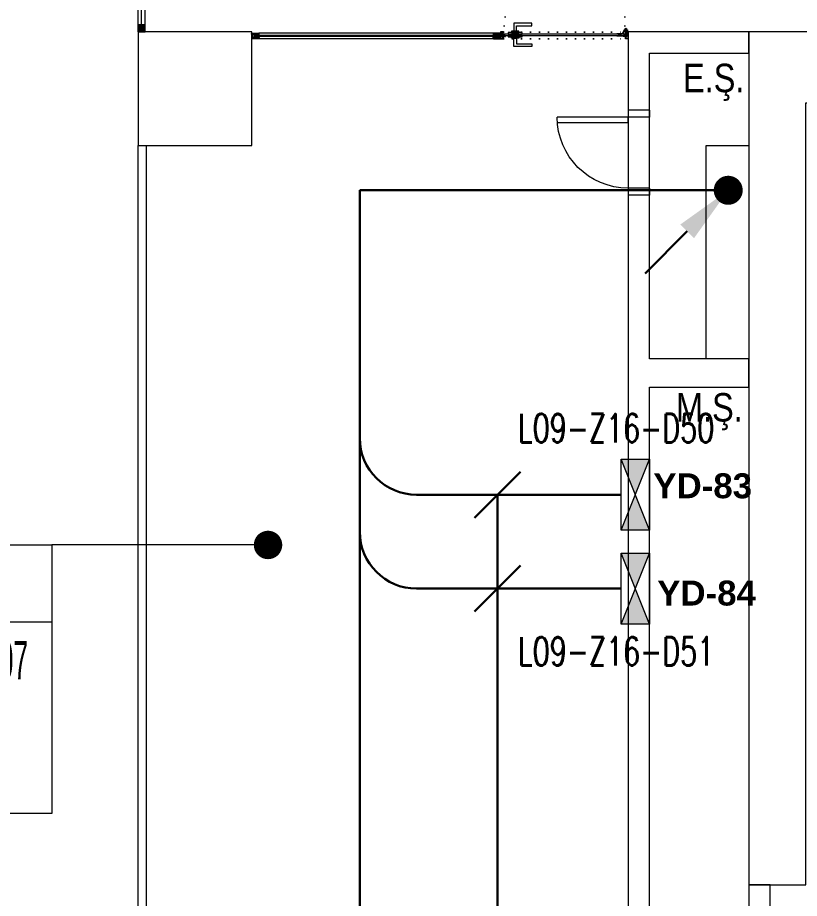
# Model space of a CAD drawing. Header units: metres. Extents: x -19121 to 152404, y -12107 to 46241.
# Drawn here: x 87575 to 88126, y 2670 to 3290 of the extents above; entities that cross this region are included whole.
import ezdxf
from ezdxf.enums import TextEntityAlignment as Align

# ---------------------------------------------------------------- set-up
doc = ezdxf.new("R2010")
doc.units = ezdxf.units.M
doc.header["$LTSCALE"] = 50
doc.header["$MEASUREMENT"] = 0
doc.linetypes.add('DASHDOT', pattern=[25.4, 12.7, -6.35, 0, -6.35])
doc.linetypes.add('DOT2', pattern=[0.125, 0, -0.125])
doc.layers.get('0').update_dxf_attribs({"color": 9, "lineweight": 9})
for name, color, linetype, lineweight in [('0 @ 1', 9, 'Continuous', 9), ('00', 9, 'Continuous', 9), ('01', 9, 'Continuous', 9), ('06C', 9, 'Continuous', 9), ('06D', 9, 'Continuous', 9), ('07K', 9, 'Continuous', 9), ('10', 9, 'Continuous', 9), ('15', 9, 'Continuous', 9), ('20', 9, 'DOT2', 9), ('21', 9, 'Continuous', 9), ('21_mahal200', 9, 'Continuous', 9), ('E-DEDEKTÖR NUMARALARI', 20, 'Continuous', 30), ('E-MODÜL HATTI', 6, 'Continuous', 30), ('E-OK', 3, 'Continuous', 30), ('E-YAZI', 7, 'Continuous', 30), ('EQ LIST', 7, 'Continuous', 9), ('H-DAMPER', 1, 'Continuous', 15)]:
    doc.layers.add(name, color=color, linetype=linetype, lineweight=lineweight)
doc.styles.add('Arial', font='arial.ttf', dxfattribs={"height": 2.5})
doc.styles.add('E-YAZI', font='txttw.shx', dxfattribs={"height": 200})
doc.styles.add('MuuM_TEXT-STANDART', font='ARIALN.TTF')
doc.styles.get("Standard").update_dxf_attribs({"font": 'ARIALN.TTF'})
doc.dimstyles.new('MuuM_DIM200', dxfattribs={"dimscale": 20, "dimtxt": 2, "dimasz": 1, "dimexe": 1, "dimexo": 1, "dimgap": 1, "dimtad": 1, "dimdec": 1, "dimrnd": 0.5, "dimdsep": 46, "dimtxsty": 'MuuM_TEXT-STANDART', "dimblk": 'ARCHTICK', "dimcen": 0, "dimdle": 0.15, "dimclrd": 256, "dimclre": 256, "dimclrt": 256, "dimadec": 0, "dimazin": 0, "dimtfac": 5, "dimtdec": 1, "dimtix": 1, "dimtmove": 2, "dimatfit": 3, "dimldrblk": 'DOT', "dimfxl": 3, "dimfxlon": 1, "dimtolj": 1, "dimlwd": -1, "dimlwe": -1, "dimarcsym": 0})
pattern_1 = [(225, (-604.72494, -2171.82614), (-0.0883883476, 0.0883883476), []), (135, (-604.72494, -2171.82614), (0.0883883476, 0.0883883476), [])]

# ---------------------------------------------------------------- blocks, each defined once
blk = doc.blocks.new('A$C7EAD5194')
h = blk.add_hatch(color=256)
h.paths.add_polyline_path([(-25, 10.01), (0, 0), (0, 20)])
h.paths.add_polyline_path([(-50, 20.01), (-50, 0.01), (-25, 10.01)])
for p, q in [((0, 0), (-50, 20.01)), ((0, 20), (-50, 0.01))]:
    blk.add_line(p, q)
blk.add_lwpolyline([(0, 20), (0, 0), (-50, 0.01), (-50, 20.01)], close=True)
blk = doc.blocks.new('*U239')
at = {"layer": 'E-OK', "color": 3, "linetype": 'Continuous'}
blk.add_line((84.9, 84.8), (172.1, 172), dxfattribs=at)
at = {"layer": 'E-OK', "color": 4, "linetype": 'Continuous', "const_width": 30}
blk.add_lwpolyline([(-15, 0, 1), (15, 0, 1)], format="xyb", close=True, dxfattribs=at)
at = {"layer": 'E-OK', "color": 3, "linetype": 'Continuous'}
blk.add_solid([(99, 70.7), (70.7, 99), (0, 0)], dxfattribs=at)
blk = doc.blocks.new('p-kolon_80x80')
blk.add_lwpolyline([(-40, -40), (40, -40), (40, 40), (-40, 40)], close=True)
blk = doc.blocks.new('1.Bod.Ara.Sitatik Elk')
at = {"layer": '01'}
blk.add_lwpolyline([(4130, -5950), (4130, -5950), (4130, -5950), (4130, -5400), (4400, -5400), (4400, -5950), (4400, -5950), (4400, -5950), (4440, -5950), (4440, -5350), (4090, -5350), (4090, -5950), (4130, -5950)], dxfattribs=at)
blk.add_blockref('p-kolon_80x80', (3700, -5390), dxfattribs=at)
blk = doc.blocks.new('_ArchTick')
at = {"color": 0, "linetype": 'ByBlock', "const_width": 0.15}
blk.add_lwpolyline([(-0.5, -0.5), (0.5, 0.5)], dxfattribs=at)
blk = doc.blocks.new('_Dot')
at = {"color": 0, "linetype": 'ByBlock', "lineweight": -2}
blk.add_line((-0.5, 0), (-1, 0), dxfattribs=at)
at = {"color": 0, "linetype": 'ByBlock', "const_width": 0.5}
blk.add_lwpolyline([(-0.25, 0, 1), (0.25, 0, 1)], format="xyb", close=True, dxfattribs=at)
blk = doc.blocks.new('0_roomno2')
blk.add_lwpolyline([(19.375, -10.5), (0, -10.5), (0, 0), (19.375, 0)], close=True)
for points in [[(0, -3), (19.375, -3)], [(8.125, -3), (8.125, -10.5)], [(11.875, -3), (11.875, -10.5)], [(15.625, -3), (15.625, -10.5)], [(0, -6.75), (8.125, -6.75)]]:
    blk.add_lwpolyline(points)
at = {"style": 'MuuM_TEXT-STANDART', "width": 0.6}
blk.add_text('H:', height=1.5, dxfattribs=at).set_placement((0.35, -8.608), align=Align.MIDDLE_LEFT)
at = {"style": 'Arial'}
blk.add_attdef('ODANO', (0, 1.17), '', height=2, dxfattribs=at)
blk.add_attdef('MEKANADI', text='', height=2, dxfattribs=at).set_placement((0.35, -3), align=Align.BOTTOM_LEFT)
at = {"style": 'MuuM_TEXT-STANDART', "width": 0.6}
for tag, p in [('YER01', (10, -4.5)), ('TAVAN01', (13.75, -4.5)), ('DUVAR01', (17.5, -4.5)), ('YER02', (10, -6.75)), ('TAVAN02', (13.75, -6.75)), ('DUVAR02', (17.5, -6.75)), ('YER03', (10, -9)), ('TAVAN03', (13.75, -9)), ('DUVAR03', (17.5, -9))]:
    blk.add_attdef(tag, text='', height=1.5, dxfattribs=at).set_placement(p, align=Align.MIDDLE_CENTER)
for tag, p in [('M2', (0.35, -4.875)), ('TEMIZTAVANYUKSEKLIGI', (1.8, -8.608))]:
    blk.add_attdef(tag, text='', height=1.5, dxfattribs=at).set_placement(p, align=Align.MIDDLE_LEFT)
blk = doc.blocks.new('prf-10x10')
blk.add_lwpolyline([(-5, -5), (5, -5), (5, 5), (-5, 5)], close=True)
at = {"color": 255}
blk.add_solid([(-5, -5), (5, -5), (-5, 5), (5, 5)], dxfattribs=at)
at = {"layer": '10'}
blk.add_point((0, 0), dxfattribs=at)
blk = doc.blocks.new('p-dog-ser-720')
at = {"layer": '06D'}
for points in [[(0, 0), (0, 715)], [(5, 0), (5, 715)]]:
    blk.add_lwpolyline(points, dxfattribs=at)
at = {"layer": '15'}
blk.add_lwpolyline([(2.5, 0), (2.5, 715)], dxfattribs=at)
at = {"layer": '10', "xscale": 0.5, "yscale": 0.5, "rotation": 180}
for p in [(2.5, 717.5), (2.5, 600), (2.5, 480), (2.5, 360), (2.5, 240), (2.5, 120), (2.5, 2.5)]:
    blk.add_blockref('prf-10x10', p, dxfattribs=at)
blk = doc.blocks.new('g-kapı kolu-p')
for points in [[(11.85, 8.21), (-0.95, 8.21), (-0.95, 2.41), (0.95, 2.41), (0.95, 6.31), (11.85, 6.31), (11.85, 8.21)], [(11.85, -8.21), (-0.95, -8.21), (-0.95, -2.41), (0.95, -2.41), (0.95, -6.31), (11.85, -6.31), (11.85, -8.21)]]:
    blk.add_lwpolyline(points)
for points in [[(-5, 0.5), (5, 0.5), (5, 1.5), (-5, 1.5)], [(-2.65, 1.5), (2.65, 1.5), (2.65, 2.41), (-2.65, 2.41)], [(-5, -1.5), (5, -1.5), (5, -0.5), (-5, -0.5)], [(-2.65, -1.5), (2.65, -1.5), (2.65, -2.41), (-2.65, -2.41)]]:
    blk.add_lwpolyline(points, close=True)
blk = doc.blocks.new('k-cambölme-kapı-p')
at = {"layer": '10'}
h = blk.add_hatch(dxfattribs=at)
h.set_pattern_fill('NET', color=256, angle=135, style=0)
h.set_pattern_definition([(135, (3753.7029, 560.85184), (-0.0883883476, -0.0883883476), []), (225, (3753.7029, 560.85184), (0.0883883476, -0.0883883476), [])])
h.paths.add_polyline_path([(2.08, -0.06), (2.08, 0.02), (2.07, 0.04), (2.05, 0.07), (2.01, 0.09), (1.98, 0.1), (1.97, 0.1), (1.97, -0.29), (1.94, -0.29), (1.94, -0.43), (1.88, -0.49), (1.67, -0.49), (1.82, -0.29), (1.73, -0.29), (1.53, -0.5), (1.44, -0.5), (1.62, -0.32), (1.62, -0.29), (1.51, -0.29), (1.34, -0.42), (1.32, -0.44), (1.3, -0.48), (1.29, -0.51), (1.26, -0.57), (1.26, -0.31), (1.32, -0.29), (1.23, -0.29), (1.23, -0.53), (1.23, -0.59), (1.24, -0.62), (1.26, -0.64), (3.47, -0.64), (3.47, -0.58), (3.38, -0.35), (3.38, -0.3), (3.42, -0.25), (3.42, -0.2), (3.38, -0.16), (2.73, -0.16), (2.74, -0.2), (2.91, -0.2, -1), (2.91, -0.25)])
h.paths.add_polyline_path([(2.05, -0.18), (2.05, -0.21), (2.08, -0.23), (2.11, -0.24), (2.15, -0.25), (2.95, -0.27), (2.92, -0.29), (2.55, -0.29), (2.54, -0.31), (2.52, -0.33), (2.5, -0.34), (2.48, -0.34), (2.46, -0.34), (2.44, -0.32), (2.42, -0.3), (2.08, -0.3), (1.99, -0.11), (1.99, -0.07), (2.05, -0.07)], flags=16)
h.paths.add_polyline_path([(2.41, -0.34), (2.51, -0.5), (2.08, -0.5), (2.08, -0.34)], flags=16)
h.paths.add_polyline_path([(2.55, -0.33), (2.89, -0.33), (2.94, -0.33), (3.28, -0.34, 0.166992), (3.34, -0.55), (2.72, -0.55), (2.55, -0.36)], flags=16)
h.paths.add_polyline_path([(3.02, -0.22), (3.02, -0.2), (3.33, -0.2, 0.10606), (3.29, -0.33), (3.01, -0.27)], flags=16)
h = blk.add_hatch(dxfattribs=at)
h.set_pattern_fill('NET', color=256, angle=135, style=0)
h.set_pattern_definition([(45, (474.94443, 2280.71206), (0.0883883476, -0.0883883476), []), (315, (474.94443, 2280.71206), (-0.0883883476, -0.0883883476), [])])
h.paths.add_polyline_path([(87.27, -0.16), (87.26, -0.2), (87.09, -0.2, 1), (87.09, -0.25), (87.92, -0.25), (87.92, -0.01), (87.93, 0.03), (87.96, 0.05), (88, 0.07), (88.03, 0.07), (88.03, -0.29), (88.06, -0.29), (88.06, -0.43), (88.12, -0.49), (88.33, -0.49), (88.18, -0.29), (88.27, -0.29), (88.47, -0.5), (88.56, -0.5), (88.38, -0.32), (88.38, -0.29), (88.49, -0.29), (88.66, -0.42), (88.68, -0.44), (88.7, -0.48), (88.71, -0.51), (88.74, -0.57), (88.74, -0.31), (88.68, -0.29), (88.77, -0.29), (88.77, -0.53), (88.77, -0.59), (88.76, -0.62), (88.74, -0.64), (86.53, -0.64), (86.53, -0.58), (86.62, -0.35), (86.62, -0.3), (86.58, -0.25), (86.58, -0.2), (86.62, -0.16)])
h.paths.add_polyline_path([(87.28, -0.55), (87.45, -0.36), (87.45, -0.33), (87.11, -0.33), (87.06, -0.33), (87.03, -0.31), (86.99, -0.27), (86.98, -0.22), (86.98, -0.2), (86.67, -0.2, -0.292264), (86.66, -0.55)], flags=16)
h.paths.add_polyline_path([(87.48, -0.51), (87.59, -0.51), (87.53, -0.43)], flags=16)
h.paths.add_polyline_path([(87.56, -0.4), (87.69, -0.5), (87.92, -0.5), (87.92, -0.34), (87.59, -0.34)], flags=16)
h.paths.add_polyline_path([(87.62, -0.53), (87.71, -0.62), (87.71, -0.53)], flags=16)
for points in [[(1.97, -0.29), (1.97, 2.13), (2.05, 2.13), (2.05, 2.28, 0.414214), (1.89, 2.44), (0.08, 2.44, 0.414214), (0, 2.36), (0, -2.36, 0.414214), (0.08, -2.44), (2.05, -2.44), (2.05, -2.25), (2.05, -2.23), (2.05, -2.23), (2.05, -2.23), (2.05, -2.23), (2.05, -2.23), (2.05, -0.89)], [(88.03, -0.29), (88.03, 2.13), (87.95, 2.13), (87.95, 2.28, -0.414214), (88.11, 2.44), (89.92, 2.44, -0.414214), (90, 2.36), (90, -2.36, -0.414214), (89.92, -2.44), (87.95, -2.44), (87.95, -2.25), (87.95, -2.23), (87.95, -2.23), (87.95, -2.23), (87.95, -2.23), (87.95, -2.23), (87.95, -0.89)], [(1.51, -0.29), (1.34, -0.42), (1.32, -0.44), (1.3, -0.48), (1.29, -0.51), (1.26, -0.57), (1.26, -0.31), (1.32, -0.29), (1.23, -0.29), (1.23, -0.53), (1.23, -0.59), (1.24, -0.62), (1.26, -0.64), (3.47, -0.64), (3.47, -0.58), (3.38, -0.35), (3.38, -0.3), (3.42, -0.25), (3.42, -0.2), (3.38, -0.16), (2.73, -0.16), (2.74, -0.2), (2.91, -0.2, -1), (2.91, -0.25, -1)], [(88.49, -0.29), (88.66, -0.42), (88.68, -0.44), (88.7, -0.48), (88.71, -0.51), (88.74, -0.57), (88.74, -0.31), (88.68, -0.29), (88.77, -0.29), (88.77, -0.53), (88.77, -0.59), (88.76, -0.62), (88.74, -0.64), (86.53, -0.64), (86.53, -0.58), (86.62, -0.35), (86.62, -0.3), (86.58, -0.25), (86.58, -0.2), (86.62, -0.16), (87.27, -0.16), (87.26, -0.2), (87.09, -0.2, 1), (87.09, -0.25, 1)], [(86.66, -0.55), (87.28, -0.55), (87.45, -0.36), (87.45, -0.33), (87.11, -0.33), (87.06, -0.33), (87.03, -0.31), (86.99, -0.27), (86.98, -0.22), (86.98, -0.2), (86.67, -0.2, 1)]]:
    blk.add_lwpolyline(points, format="xyb", dxfattribs=at)
for points in [[(1.82, 2.27), (0.16, 2.27), (0.16, 2.03), (0.38, 2.03), (0.38, 1.92), (0.22, 1.92), (0.22, 1.16), (0.35, 1.16), (0.35, -0.41), (0.22, -0.41), (0.22, -1.23), (0.36, -1.23), (0.36, -1.38), (0.16, -1.38), (0.16, -2.24), (1.82, -2.24), (1.82, -1.72), (1.62, -1.72), (1.62, -1.58), (1.82, -1.58), (1.82, -1.37), (1.61, -1.37), (1.61, -1.24), (1.74, -1.24), (1.74, -0.85), (1.06, -0.85), (1.06, -0.13), (1.5, -0.13), (1.5, 1.92), (1.57, 2.03), (1.82, 2.03), (1.82, 2.27)], [(0.69, 3.63), (0.69, 2.44)], [(0.69, 2.27), (0.69, -0.24), (1.06, -0.24)], [(1.06, 2.44), (1.06, 2.86)], [(1.06, -0.13), (1.06, 2.27)], [(1.5, 1.92), (1.06, 1.92)], [(1.17, 1.92), (1.17, -0.13)], [(2.91, -0.25), (2.08, -0.06), (2.08, 0.02), (2.07, 0.04), (2.05, 0.07), (2.01, 0.09), (1.98, 0.1), (1.97, 0.1)], [(3.84, 0.88), (2.63, 3.22)], [(4.07, 1.27), (2.67, 3.99)], [(8.14, 0.88), (8.14, 1.27), (4.07, 1.27)], [(5.3, 0.88), (5.3, -0.16)], [(5.5, 1.27), (5.77, 0.97), (5.77, 0.88)], [(5.59, 0.88), (5.59, -0.16)], [(6.76, 1.27), (6.49, 0.97), (6.49, 0.88)], [(6.67, 0.88), (6.67, -0.16)], [(6.96, 0.88), (6.96, -0.16)], [(87.09, -0.25), (87.92, -0.25), (87.92, -0.01), (87.93, 0.03), (87.96, 0.05), (88, 0.07), (88.03, 0.07)], [(88.18, 2.27), (89.84, 2.27), (89.84, 2.03), (89.62, 2.03), (89.62, 1.92), (89.78, 1.92), (89.78, 1.16), (89.65, 1.16), (89.65, -0.41), (89.78, -0.41), (89.78, -1.23), (89.64, -1.23), (89.64, -1.38), (89.84, -1.38), (89.84, -2.24), (88.18, -2.24), (88.18, -1.72), (88.38, -1.72), (88.38, -1.58), (88.18, -1.58), (88.18, -1.37), (88.39, -1.37), (88.39, -1.24), (88.26, -1.24), (88.26, -0.85), (88.94, -0.85), (88.94, -0.13), (88.5, -0.13), (88.5, 1.92), (88.43, 2.03), (88.18, 2.03), (88.18, 2.27)], [(2.05, -0.89), (3.59, -0.89), (3.59, -0.64), (1.23, -0.64), (1.23, -0.29), (1.97, -0.29)], [(1.62, -0.29), (1.62, -0.32), (1.44, -0.5), (1.53, -0.5), (1.73, -0.29)], [(1.82, -0.29), (1.67, -0.49), (1.88, -0.49), (1.94, -0.43), (1.94, -0.29)], [(3.34, -0.55), (2.72, -0.55), (2.55, -0.36), (2.55, -0.33), (2.89, -0.33), (2.94, -0.33)], [(3.28, -0.34), (3.28, -0.34), (2.94, -0.33)], [(3.01, -0.27), (3.02, -0.22), (3.02, -0.2), (3.33, -0.2)], [(3.01, -0.27), (3.29, -0.33), (3.29, -0.33)], [(4.06, -0.16), (4.06, -0.55), (8.14, -0.55)], [(8.14, -0.55), (8.14, -0.16)], [(87.95, -0.89), (86.41, -0.89), (86.41, -0.64), (88.77, -0.64), (88.77, -0.29), (88.03, -0.29)], [(87.59, -0.51), (87.53, -0.43), (87.48, -0.51), (87.59, -0.51)], [(88.18, -0.29), (88.33, -0.49), (88.12, -0.49), (88.06, -0.43), (88.06, -0.29)], [(88.38, -0.29), (88.38, -0.32), (88.56, -0.5), (88.47, -0.5), (88.27, -0.29)]]:
    blk.add_lwpolyline(points, dxfattribs=at)
at = {"layer": '10', "linetype": 'DASHDOT', "ltscale": 0.05}
for points in [[(3.22, 3.63), (0.2, 3.63)], [(1.71, 2.14), (1.71, 4.9)], [(6.13, 1.44), (6.13, -0.55)]]:
    blk.add_lwpolyline(points, dxfattribs=at)
at = {"layer": '10'}
for points in [[(1.99, -0.07), (2.05, -0.07), (2.05, -0.18), (2.05, -0.21), (2.08, -0.23), (2.11, -0.24), (2.15, -0.25), (2.95, -0.27), (2.92, -0.29), (2.55, -0.29), (2.54, -0.31), (2.52, -0.33), (2.5, -0.34), (2.48, -0.34), (2.46, -0.34), (2.44, -0.32), (2.42, -0.3), (2.08, -0.3), (1.99, -0.11)], [(2.08, -0.5), (2.08, -0.34), (2.41, -0.34), (2.51, -0.5), (2.51, -0.5)], [(87.92, -0.5), (87.92, -0.34), (87.59, -0.34), (87.56, -0.4), (87.69, -0.5)], [(87.62, -0.53), (87.71, -0.53), (87.71, -0.62)]]:
    blk.add_lwpolyline(points, close=True, dxfattribs=at)
blk.add_circle((1.71, 3.65), 1.02, dxfattribs=at)
for centre, start, end in [((3.6, -0.37), 176.14303, 214.06492), ((3.6, -0.37), 148.89788, 173.11441), ((86.4, -0.37), 325.93508, 31.10212)]:
    blk.add_arc(centre, 0.322, start, end, dxfattribs=at)
at = {"layer": '15', "linetype": 'DOT2'}
blk.add_lwpolyline([(2.48, 0.36), (2.48, 85.36)], dxfattribs=at)
at = {"layer": '15'}
blk.add_lwpolyline([(2.58, 0.88), (87.42, 0.88), (87.52, 0.78), (87.52, -0.05), (87.42, -0.16), (2.58, -0.16), (2.58, -0.16), (2.48, -0.05), (2.48, 0.78), (2.58, 0.88)], dxfattribs=at)
at = {"layer": '15', "linetype": 'DOT2'}
blk.add_arc((2.48, 0.36), 85.04, 0, 90, dxfattribs=at)
at = {"layer": '20'}
for p, q in [((87.95, 2.43), (2.05, 2.43)), ((87.95, 2.13), (2.05, 2.13)), ((87.95, -2.23), (2.05, -2.23)), ((87.95, -2.44), (2.05, -2.44))]:
    blk.add_line(p, q, dxfattribs=at)
at = {"layer": '06C', "xscale": -1}
blk.add_blockref('g-kapı kolu-p', (79.64, 0.38), dxfattribs=at)
blk = doc.blocks.new('p-strahle-alüminyumdoğramaprofili')
at = {"layer": '10'}
h = blk.add_hatch(dxfattribs=at)
h.set_pattern_fill('NET', color=256, angle=315, style=0)
h.set_pattern_definition(pattern_1)
h.paths.add_polyline_path([(-4.62, 2.65), (-4.68, 2.65), (-4.72, 2.75), (-4.72, 2.8), (-4.69, 2.8), (-4.69, 2.92), (-4.98, 2.92), (-4.98, 2.8), (-4.95, 2.8), (-4.99, 2.65), (-5.08, 2.66), (-5.25, 2.28), (-5.14, 2.28), (-5.14, 2.33), (-4.98, 2.52, 0.2599), (-4.9, 2.28), (-4.66, 2.28, 0.382682)])
h.paths.add_polyline_path([(-4.86, 2.52), (-4.67, 2.52, -2.16717)], flags=16)
h = blk.add_hatch(dxfattribs=at)
h.set_pattern_fill('NET', color=256, angle=315, style=0)
h.set_pattern_definition(pattern_1)
h.paths.add_polyline_path([(-4.62, 0.88), (-4.68, 0.88), (-4.72, 0.77), (-4.72, 0.73), (-4.69, 0.73), (-4.69, 0.6), (-4.98, 0.6), (-4.98, 0.73), (-4.95, 0.73), (-4.99, 0.88), (-5.08, 0.87), (-5.25, 1.24), (-5.14, 1.24), (-5.14, 1.2), (-4.98, 1.01, -0.2599), (-4.9, 1.24), (-4.66, 1.24, -0.382682)])
h.paths.add_polyline_path([(-4.86, 1), (-4.67, 1, 2.16717)], flags=16)
h = blk.add_hatch(dxfattribs=at)
h.set_pattern_fill('NET', color=256, angle=315, style=0)
h.set_pattern_definition([(225, (-608.45214, -2173.53612), (-0.0883883476, 0.0883883476), []), (135, (-608.45214, -2173.53612), (0.0883883476, 0.0883883476), [])])
h.paths.add_polyline_path([(-3.45, 2.28), (-3.45, 2.57), (-4.49, 2.57), (-4.49, 2.28)])
h = blk.add_hatch(dxfattribs=at)
h.set_pattern_fill('NET', color=256, angle=315, style=0)
h.set_pattern_definition([(225, (-608.45214, -2180.04526), (-0.0883883476, 0.0883883476), []), (135, (-608.45214, -2180.04526), (0.0883883476, 0.0883883476), [])])
h.paths.add_polyline_path([(-3.45, 0.93), (-3.45, 1.24), (-4.49, 1.24), (-4.49, 0.93)])
h = blk.add_hatch(dxfattribs=at)
h.set_pattern_fill('NET', color=256, angle=315, style=0)
h.set_pattern_definition([(225, (-629.50454, -2177.58922), (-0.0883883476, 0.0883883476), []), (135, (-629.50454, -2177.58922), (0.0883883476, 0.0883883476), [])])
h.paths.add_polyline_path([(0, 0.68), (0, 1.75), (-0.18, 1.75), (-0.18, 0.68)])
for points in [[(-5.08, 2.66), (-5.25, 2.28)], [(-5.09, 0.88), (-5.25, 1.24)], [(-4.98, 2.52), (-5.14, 2.33), (-5.14, 2.28)], [(-4.98, 1.01), (-5.14, 1.2), (-5.14, 1.24)], [(-4.92, 3.6), (-4.92, 3.16), (-4.61, 3.16), (-4.61, 2.87), (-4.52, 2.87), (-4.62, 2.65), (-4.68, 2.65), (-4.72, 2.75), (-4.72, 2.8), (-4.69, 2.8), (-4.69, 3.05), (-4.98, 3.05), (-4.98, 2.8), (-4.95, 2.8), (-4.99, 2.65), (-5.08, 2.66), (-5.07, 3.76), (-0.11, 3.76)], [(-4.69, 2.92), (-4.98, 2.92)], [(-4.71, 0.6), (-4.98, 0.6)], [(-2.83, 0.2), (-2.67, 0.2), (-2.67, -0.04), (-4.87, -0.04), (-4.87, 0.19), (-4.57, 0.19), (-4.57, 0.73), (-2.67, 0.73)], [(-4.52, 2.87), (-4.49, 2.87), (-4.49, 2.26)], [(-4.49, 0.93), (-4.49, 0.93), (-4.49, 1.26)], [(-3.45, 2.26), (-3.45, 2.57)], [(-3.45, 1.26), (-3.45, 0.93)], [(-2.08, 0.93), (-2.08, 2.57)], [(-0.18, 0.68), (0, 0.68), (0, 1.75)], [(-0.18, 1.75), (0, 1.75)]]:
    blk.add_lwpolyline(points, dxfattribs=at)
for points in [[(-0.18, 2.74), (-0.18, 2.21), (0, 2.21), (0, 2.08), (-0.18, 2.08), (-0.18, 0.43), (0, 0.43), (0, 0), (-0.12, 0), (-0.12, -0.24), (-5.09, -0.24), (-5.09, 0.88), (-4.98, 0.88), (-4.94, 0.7), (-4.99, 0.7), (-4.99, 0.33), (-4.71, 0.33), (-4.71, 0.88), (-4.56, 0.88), (-4.52, 0.93), (-1.28, 0.93), (-1.2, 1.22), (-0.9, 1.22), (-0.9, 0.62), (-0.58, 0.62), (-0.58, 2.74)], [(-2.03, 0.78), (-1.35, 0.78), (-1.35, 0.08), (-1.28, 0.04), (-1.28, -0.04), (-2.09, -0.04), (-2.09, 0.1), (-2.03, 0.15)]]:
    blk.add_lwpolyline(points, close=True, dxfattribs=at)
for points in [[(-0.57, 3.26), (-0.57, 3.62), (-4.89, 3.62), (-4.89, 3.65, 0.561743), (-4.97, 3.66, 0.595966), (-4.92, 3.6, -2.204878)], [(-4.67, 2.52), (-4.86, 2.52, 1)], [(-4.67, 1), (-4.86, 1, -1)], [(-4.61, 2.87), (-4.49, 3.45, -0.833203), (-4.18, 3.44, -0.447088)], [(-4.49, 2.57), (-1.23, 2.57, -0.414214), (-0.9, 2.25), (-0.9, 1.22)], [(-4.18, 3.44), (-4.18, 2.99, 0.414214), (-4.07, 2.89), (-0.82, 2.89), (-0.82, 3.62)], [(-2.67, 0.73), (-2.67, 0.32), (-2.83, 0.32, 1), (-2.83, 0.2, -1)], [(-0.11, 3.76), (-0.11, 3.62), (-0.45, 3.62), (-0.45, 3.14, -1), (-0.66, 3.14)], [(-0.66, 3.14, -0.305404), (-0.57, 3.26, -5.773092)]]:
    blk.add_lwpolyline(points, format="xyb", dxfattribs=at)
for centre, radius, start, end in [((-4.73, 2.47), 0.253, 168.66756, 234.12581), ((-4.73, 1.06), 0.253, 125.87419, 191.33244), ((-4.77, 2.44), 0.125, 139.54015, 40.45985), ((-4.77, 1.08), 0.125, 319.54015, 220.45985), ((-4.84, 2.48), 0.273, 305.97376, 36.42893), ((-4.84, 1.04), 0.273, 323.57107, 54.02624)]:
    blk.add_arc(centre, radius, start, end, dxfattribs=at)
blk = doc.blocks.new('*U410')
at = {"layer": '06D'}
for points in [[(4.95, 4), (170.12, 4)], [(4.95, 0), (170.11, 0)]]:
    blk.add_lwpolyline(points, dxfattribs=at)
at = {"layer": '15'}
for points in [[(1.96, 2.5), (173.11, 2.5)], [(173.11, 1.5), (1.96, 1.5)]]:
    blk.add_lwpolyline(points, dxfattribs=at)
at = {"layer": '0 @ 1', "linetype": 'Continuous', "xscale": -1}
blk.add_blockref('p-strahle-alüminyumdoğramaprofili', (-0.12, 0.24), dxfattribs=at)
at = {"layer": '0 @ 1', "linetype": 'Continuous'}
blk.add_blockref('p-strahle-alüminyumdoğramaprofili', (175.19, 0.24), dxfattribs=at)
blk = doc.blocks.new('ttttttttttttt')
for points in [[(3983.49, -30733.6), (3983.49, -30748.6)], [(3988.49, -30733.6), (3983.49, -30733.6)], [(3988.49, -30733.6), (3988.49, -30748.6)], [(4043.49, -30733.6), (4038.49, -30733.6)], [(4038.49, -30733.6), (4038.49, -30748.6)], [(4043.49, -30733.6), (4043.49, -30748.6)], [(3988.49, -30748.6), (3983.49, -30748.6)], [(4034.49, -30748.6), (3988.49, -30748.6)], [(4034.49, -30748.6), (4034.49, -30798.6)], [(4034.49, -30748.6), (4038.49, -30748.6)], [(4043.49, -30748.6), (4038.49, -30748.6)], [(4038.49, -30748.6), (4038.49, -30798.6)]]:
    blk.add_lwpolyline(points)
blk.add_arc((4038.49, -30748.6), 50, 180, 270)
blk = doc.blocks.new('1.Bod.Ara.Mimari Elk')
at = {"layer": '00'}
for points in [[(4105, -6025), (4105, -5950), (4090, -5950), (4090, -5985)], [(4020, -5985), (4020, -5600), (4090, -5600), (4090, -5580), (4020, -5580), (4020, -5365), (4090, -5365), (4090, -5350), (4005, -5350), (4005, -5365), (4005, -5365), (4005, -5365), (4005, -5365), (4005, -5580), (4005, -5580), (4005, -5595), (4005, -5595), (4005, -5985)], [(4005, -5354.31), (4005, -5354.5)]]:
    blk.add_lwpolyline(points, dxfattribs=at)
at = {"layer": '06D'}
for points in [[(3660, -6150), (3660, -5430)], [(3666, -6150), (3666, -5430)], [(4090, -5430), (4090, -5580), (4060, -5580), (4060, -5430), (4090, -5430)]]:
    blk.add_lwpolyline(points, dxfattribs=at)
blk.add_blockref('p-dog-ser-720', (3660, -5350))
at = {"linetype": 'Continuous', "rotation": 180}
blk.add_blockref('*U410', (3915.07, -5350.89), dxfattribs=at)
at = {"xscale": -1, "rotation": 270}
blk.add_blockref('ttttttttttttt', (34753.6, -9448.49), dxfattribs=at)
at = {"layer": '07K', "xscale": -1, "rotation": 359.9999999999998}
blk.add_blockref('k-cambölme-kapı-p', (4005.08, -5352.44), dxfattribs=at)
at = {"layer": '21_mahal200'}
ref = blk.add_blockref('0_roomno2', (3250.58, -5710.99), dxfattribs=dict(at, xscale=18, yscale=18, zscale=18))
ref.add_attrib('ODANO', 'B1A-27', (3250.58, -5703.21), dxfattribs={"layer": '0', "height": 36, "style": 'Arial'})
ref.add_attrib('MEKANADI', 'KORİDOR', dxfattribs={"layer": '0', "height": 36, "style": 'Arial'}).set_placement((3256.88, -5764.99), align=Align.BOTTOM_LEFT)
ref.add_attrib('M2', '##### m2', dxfattribs={"layer": '0', "height": 27, "style": 'MuuM_TEXT-STANDART', "width": 0.6}).set_placement((3256.88, -5798.74), align=Align.MIDDLE_LEFT)
ref.add_attrib('TEMIZTAVANYUKSEKLIGI', '2.70-2.30  M', dxfattribs={"layer": '0', "height": 27, "style": 'MuuM_TEXT-STANDART', "width": 0.6}).set_placement((3282.98, -5865.93), align=Align.MIDDLE_LEFT)
ref.add_attrib('YER01', 'Y14', dxfattribs={"layer": '0', "height": 27, "style": 'MuuM_TEXT-STANDART', "width": 0.6}).set_placement((3430.58, -5791.99), align=Align.MIDDLE_CENTER)
ref.add_attrib('TAVAN01', 'T05', dxfattribs={"layer": '0', "height": 27, "style": 'MuuM_TEXT-STANDART', "width": 0.6}).set_placement((3498.08, -5791.99), align=Align.MIDDLE_CENTER)
ref.add_attrib('DUVAR01', 'D07', dxfattribs={"layer": '0', "height": 27, "style": 'MuuM_TEXT-STANDART', "width": 0.6}).set_placement((3565.58, -5791.99), align=Align.MIDDLE_CENTER)
ref.add_attrib('TAVAN02', 'T09', dxfattribs={"layer": '0', "height": 27, "style": 'MuuM_TEXT-STANDART', "width": 0.6}).set_placement((3498.08, -5832.49), align=Align.MIDDLE_CENTER)
at = {"layer": '21', "style": 'MuuM_TEXT-STANDART'}
for s, p in [('E.Ş.', (4043.53, -5392.45)), ('M.Ş.', (4038.57, -5624.14))]:
    blk.add_text(s, height=20, dxfattribs=at).set_placement(p)
at = {"layer": '21_mahal200'}
blk.add_leader([(3751.48, -5710.99), (3599.33, -5710.99)], dimstyle='MuuM_DIM200', override={"dimasz": 1, "dimfxl": 10}, dxfattribs=at)

msp = doc.modelspace()

# ---------------------------------------------------------------- linework, layer by layer
at = {"layer": 'E-MODÜL HATTI', "ltscale": 50}
for p, q in [((87816.02, 2139.98), (87816.02, 3168.53)), ((88075.42, 3168.53), (87816.02, 3168.53)), ((88000, 2954.31), (87856.02, 2954.31)), ((87999.99, 2888.31), (87856.02, 2888.31))]:
    msp.add_line(p, q, dxfattribs=at)
for centre in [(87856.02, 2994.31), (87856.02, 2928.31)]:
    msp.add_arc(centre, 40, 180, 270, dxfattribs=at)
at = {"layer": 'E-YAZI', "color": 3}
for p, q in [((87929.25, 2970.47), (87896.93, 2938.15)), ((87913.09, 2570.71), (87913.09, 2954.31)), ((87929.25, 2904.47), (87896.93, 2872.15))]:
    msp.add_line(p, q, dxfattribs=at)

# ---------------------------------------------------------------- block references
for name in ['1.Bod.Ara.Mimari Elk', '1.Bod.Ara.Sitatik Elk']:
    msp.add_blockref(name, (84000, 8630))
at = {"layer": 'E-OK', "xscale": -0.34, "yscale": 0.34, "zscale": 0.34, "rotation": 90}
msp.add_blockref('*U239', (88075.42, 3168.53), dxfattribs=at)
at = {"layer": 'H-DAMPER', "rotation": 270}
for p in [(88000, 2929.31), (87999.99, 2863.31)]:
    msp.add_blockref('A$C7EAD5194', p, dxfattribs=at)

# ---------------------------------------------------------------- texts
at = {"layer": 'E-DEDEKTÖR NUMARALARI', "style": 'E-YAZI', "width": 0.7}
for s, p in [('L09-Z16-D50', (87927.59, 2991.21)), ('L09-Z16-D51', (87927.59, 2834.21))]:
    msp.add_text(s, height=20, dxfattribs=at).set_placement(p)
at = {"layer": 'EQ LIST', "color": 6, "char_height": 17.55, "width": 288.0489, "attachment_point": 5}
for s, insert in [('{\\fArial|b1|i0|c162|p34;YD-83}', (88057.45, 2960.52)), ('{\\fArial|b1|i0|c162|p34;YD-84}', (88060.18, 2885.06))]:
    msp.add_mtext(s, dxfattribs=dict(at, insert=insert))

doc.saveas('drawing.dxf')
